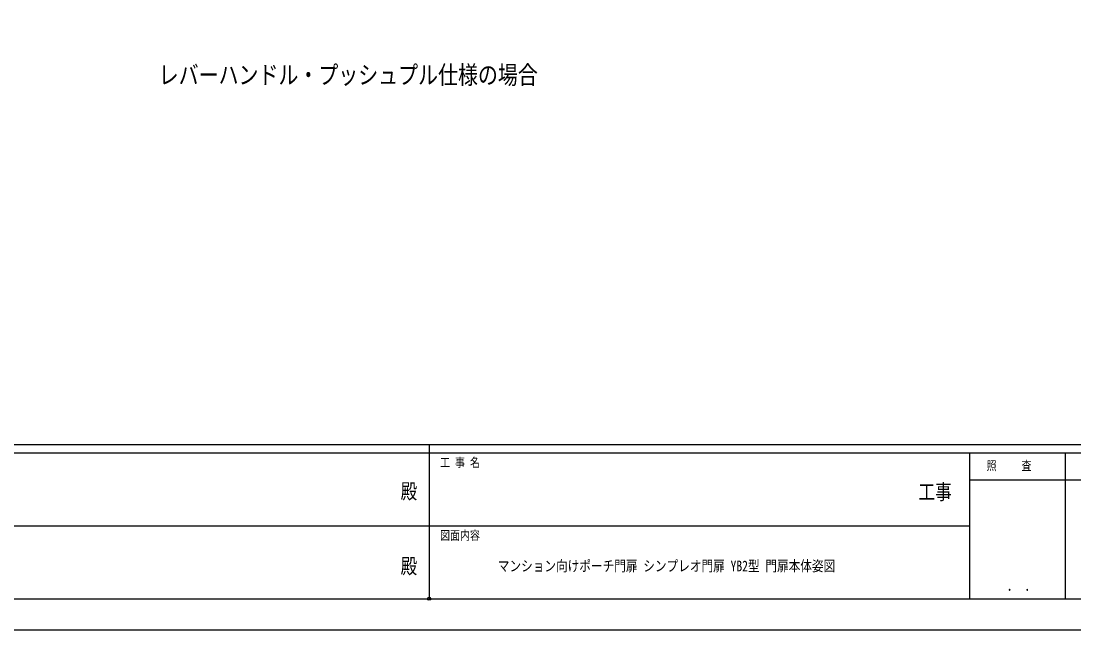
# Model space of a CAD drawing. Units: millimetres, scale not verified. Extents: x -8410 to 8410, y -5940 to 5940.
# Drawn here: x -1974 to 3093, y -5940 to -3012 of the extents above; entities that cross this region are included whole.
import ezdxf
from ezdxf.enums import TextEntityAlignment as Align

# ---------------------------------------------------------------- set-up
doc = ezdxf.new("R2010")
doc.units = ezdxf.units.MM
doc.header["$LTSCALE"] = 30
doc.header["$PDMODE"] = 32
doc.header["$PDSIZE"] = 15
doc.layers.add('0-1_USER1', color=3, linetype='Continuous')
doc.layers.add('0-4_YKK_ZWAK', color=7, linetype='Continuous')
doc.styles.add('ＭＳ ゴシック', font='')
doc.styles.get('ＭＳ ゴシック').set_extended_font_data('MS Gothic')

msp = doc.modelspace()

# ---------------------------------------------------------------- linework, layer by layer
at = {"layer": '0-4_YKK_ZWAK'}
for p, q in [((7790.04, -5050), (-7809.96, -5050)), ((-9.96, -5050), (-9.96, -5790)), ((-9.96, -5090), (-2609.96, -5090)), ((2590.04, -5090), (-9.96, -5090)), ((3050.04, -5090), (3050.04, -5790)), ((3970.04, -5220), (2590.04, -5220)), ((-2594.96, -5440), (-9.96, -5440)), ((-9.96, -5440), (2590.04, -5440)), ((-2609.96, -5790), (-9.96, -5790)), ((-9.96, -5790), (2590.04, -5790)), ((2590.04, -5790), (3970.04, -5790))]:
    msp.add_line(p, q, dxfattribs=at)
msp.add_lwpolyline([(-8410, -5940), (8410, -5940), (8410, 5940), (-8410, 5940)], close=True, dxfattribs=at)
msp.add_lwpolyline([(3970.04, -5090), (2590.04, -5090), (2590.04, -5790)], dxfattribs=at)
msp.add_point((-9.96, -5790), dxfattribs=at)

# ---------------------------------------------------------------- texts
at = {"layer": '0-1_USER1', "style": 'ＭＳ ゴシック', "width": 0.8}
for s, height, p in [('レバーハンドル・プッシュプル仕様の場合', 87.98, (-1311.37, -3341.41)), ('マンション向けポーチ門扉 シンプレオ門扉 YB2型 門扉本体姿図', 51.32, (320.62, -5673.44))]:
    msp.add_text(s, height=height, dxfattribs=at).set_placement(p, align=Align.BOTTOM_LEFT)
at = {"layer": '0-4_YKK_ZWAK', "style": 'ＭＳ ゴシック', "width": 0.8}
for s, height, p in [('工 事 名', 43.99, (42.54, -5170)), ('照     査', 43.99, (2672.84, -5185)), ('殿', 73.31, (-147.33, -5331.67)), ('工事', 73.31, (2344.67, -5334.93)), ('図面内容', 43.99, (42.54, -5520)), ('殿', 73.31, (-147.33, -5691.67)), ('． ．', 51.83, (2770, -5768.7))]:
    msp.add_text(s, height=height, dxfattribs=at).set_placement(p, align=Align.BOTTOM_LEFT)

doc.saveas('drawing.dxf')
